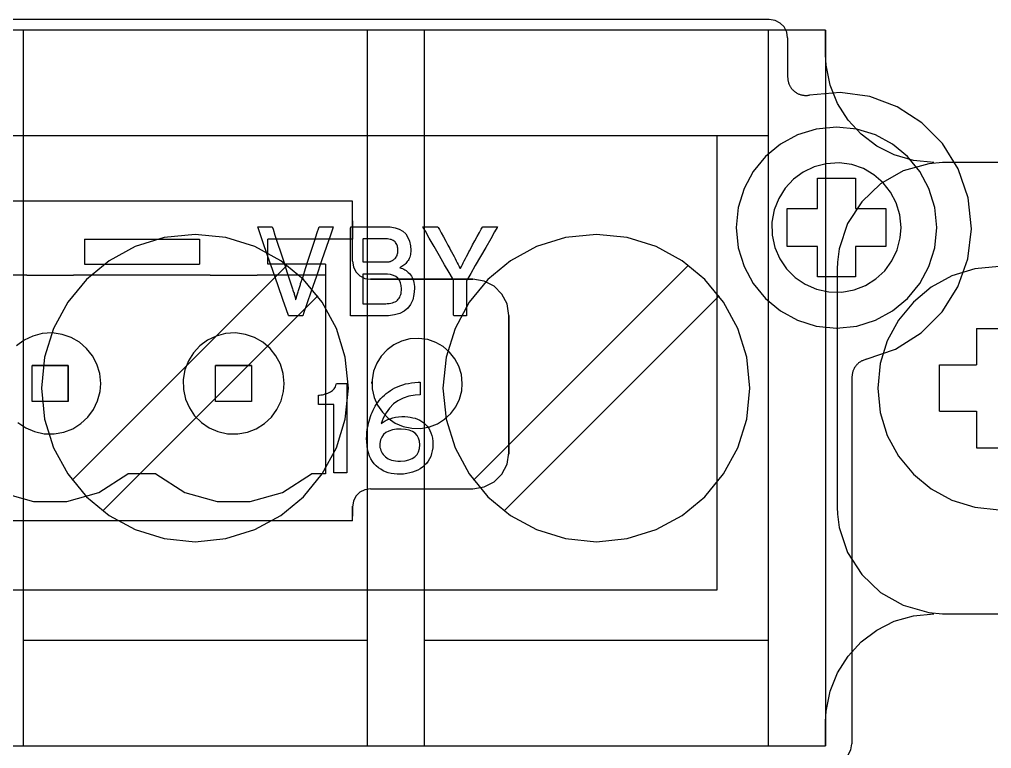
# Model space of a CAD drawing. Extents: x 1 to 47.7, y 0.2 to 33.4.
# Drawn here: x 34.619 to 35.679, y 10.856 to 11.65 of the extents above; entities that cross this region are included whole.
import ezdxf

# ---------------------------------------------------------------- set-up
doc = ezdxf.new("R2010")
doc.units = 0
doc.header["$MEASUREMENT"] = 0
for name, color, linetype in [('1_1__SCREW_TERMINAL_BLOCK_', 7, 'CONTINUOUS'), ('1_2__SCREW_TERMINAL_BLOCK_', 7, 'CONTINUOUS'), ('1_3__CONNECTORIZED_RELAY__', 7, 'CONTINUOUS'), ('1_4__CONNECTORIZED_RELAY__', 7, 'CONTINUOUS')]:
    doc.layers.add(name, color=color, linetype=linetype)

msp = doc.modelspace()

# ---------------------------------------------------------------- linework, layer by layer
at = {"layer": '1_1__SCREW_TERMINAL_BLOCK_'}
for points in [[(35.6162, 11.4946), (35.5939, 11.4967), (35.573, 11.5028), (35.5539, 11.5124), (35.5369, 11.5252), (35.5226, 11.5408), (35.5112, 11.5589), (35.5031, 11.5789), (35.4988, 11.6006), (35.4982, 11.612), (35.4982, 11.613), (35.4982, 11.6148), (35.4982, 11.6221), (35.4982, 11.6375), (35.4982, 11.6386), (35.4946, 11.6386), (35.4781, 11.6386), (35.4493, 11.6386), (35.4088, 11.6386), (35.3575, 11.6386), (35.2962, 11.6386), (35.2258, 11.6386), (35.1469, 11.6386), (35.0605, 11.6386), (34.9673, 11.6386), (34.8681, 11.6386), (34.7639, 11.6386), (34.5432, 11.6386)], [(34.6233, 11.6386), (34.6233, 10.8586)], [(34.9983, 11.6386), (34.9983, 10.8586)], [(35.0607, 11.6386), (35.0607, 10.8586)], [(35.4357, 11.6386), (35.4357, 10.8586)], [(35.4982, 11.6386), (35.4982, 10.8586)], [(34.9983, 11.5235), (34.6233, 11.5235)], [(35.4357, 11.5235), (35.0607, 11.5235)], [(35.7262, 11.4946), (35.6688, 11.4946), (35.6442, 11.4946), (35.63, 11.4946), (35.6256, 11.4946), (35.6106, 11.4932), (35.5826, 11.4853), (35.558, 11.4712), (35.5375, 11.4517), (35.5222, 11.4279), (35.513, 11.4005), (35.511, 11.3858), (35.5106, 11.3783), (35.5106, 11.376), (35.5106, 11.3682), (35.5106, 11.3531), (35.5106, 11.3321), (35.5106, 11.3067), (35.5106, 11.2486), (35.5106, 11.1905), (35.5106, 11.1651), (35.5106, 11.1441), (35.5106, 11.129), (35.5106, 11.1212), (35.5106, 11.1189), (35.511, 11.1114), (35.513, 11.0967), (35.5222, 11.0694), (35.5375, 11.0455), (35.558, 11.026), (35.5826, 11.0119), (35.6106, 11.004), (35.6256, 11.0027), (35.63, 11.0026), (35.6442, 11.0026), (35.6688, 11.0026), (35.7262, 11.0026)], [(34.9112, 11.3826), (34.6769, 11.1483)], [(35.3487, 11.3826), (35.1144, 11.1483)], [(35.6875, 11.3813), (35.6608, 11.3786), (35.6359, 11.3708), (35.6134, 11.3585), (35.5938, 11.3423), (35.5777, 11.3227), (35.5654, 11.3001), (35.5577, 11.2753), (35.555, 11.2486), (35.5577, 11.2219), (35.5654, 11.1971), (35.5777, 11.1746), (35.5938, 11.1549), (35.6134, 11.1387), (35.6359, 11.1264), (35.6608, 11.1187), (35.6875, 11.116)], [(34.9446, 11.3492), (34.7103, 11.1149)], [(35.3821, 11.3492), (35.1479, 11.1149)], [(35.6625, 11.3137), (35.7125, 11.3137)], [(35.6625, 11.3137), (35.6625, 11.2738)], [(35.6224, 11.2235), (35.6224, 11.2738)], [(35.6224, 11.2738), (35.6625, 11.2738)], [(35.6224, 11.2235), (35.6625, 11.2235)], [(35.6625, 11.2235), (35.6625, 11.1835)], [(35.6625, 11.1835), (35.7125, 11.1835)], [(34.5432, 10.8586), (34.7639, 10.8586), (34.8681, 10.8586), (34.9673, 10.8586), (35.0605, 10.8586), (35.1469, 10.8586), (35.2258, 10.8586), (35.2962, 10.8586), (35.3575, 10.8586), (35.4088, 10.8586), (35.4493, 10.8586), (35.4781, 10.8586), (35.4946, 10.8586), (35.4982, 10.8586), (35.4982, 10.8598), (35.4982, 10.8751), (35.4982, 10.8824), (35.4982, 10.8842), (35.4982, 10.8852), (35.4988, 10.8966), (35.5031, 10.9183), (35.5112, 10.9383), (35.5226, 10.9564), (35.5369, 10.972), (35.5539, 10.9848), (35.573, 10.9945), (35.5939, 11.0005), (35.6162, 11.0026)], [(34.9983, 10.9737), (34.6233, 10.9737)], [(35.4357, 10.9737), (35.0607, 10.9737)]]:
    msp.add_lwpolyline(points, dxfattribs=at)
for points in [[(34.978, 11.2486), (34.9746, 11.2823), (34.9649, 11.3137), (34.9495, 11.3422), (34.9291, 11.3669), (34.9043, 11.3874), (34.8759, 11.4029), (34.8445, 11.4126), (34.8108, 11.416), (34.7771, 11.4126), (34.7457, 11.4029), (34.7173, 11.3874), (34.6925, 11.3669), (34.6721, 11.3422), (34.6567, 11.3137), (34.6469, 11.2823), (34.6435, 11.2486), (34.6469, 11.2149), (34.6567, 11.1835), (34.6721, 11.1551), (34.6925, 11.1303), (34.7173, 11.1098), (34.7457, 11.0944), (34.7771, 11.0846), (34.8108, 11.0812), (34.8445, 11.0846), (34.8759, 11.0944), (34.9043, 11.1098), (34.9291, 11.1303), (34.9495, 11.1551), (34.9649, 11.1835), (34.9746, 11.2149)], [(35.4156, 11.2486), (35.4122, 11.2823), (35.4024, 11.3137), (35.387, 11.3422), (35.3665, 11.3669), (35.3418, 11.3874), (35.3134, 11.4029), (35.282, 11.4126), (35.2483, 11.416), (35.2145, 11.4126), (35.1831, 11.4029), (35.1547, 11.3874), (35.13, 11.3669), (35.1096, 11.3422), (35.0942, 11.3137), (35.0844, 11.2823), (35.081, 11.2486), (35.0844, 11.2149), (35.0942, 11.1835), (35.1096, 11.1551), (35.13, 11.1303), (35.1547, 11.1098), (35.1831, 11.0944), (35.2145, 11.0846), (35.2483, 11.0812), (35.282, 11.0846), (35.3134, 11.0944), (35.3418, 11.1098), (35.3665, 11.1303), (35.387, 11.1551), (35.4024, 11.1835), (35.4122, 11.2149)]]:
    msp.add_lwpolyline(points, close=True, dxfattribs=at)
at = {"layer": '1_2__SCREW_TERMINAL_BLOCK_'}
for points in [[(35.4368, 11.6504), (32.8032, 11.6504)], [(35.4568, 11.6304), (35.4558, 11.6367), (35.4529, 11.6422), (35.4486, 11.6465), (35.4431, 11.6494), (35.4368, 11.6504)], [(35.4568, 11.6304), (35.4568, 11.5875)], [(35.4568, 11.5875), (35.4569, 11.5867), (35.4569, 11.5859), (35.457, 11.5851), (35.4571, 11.5843), (35.4573, 11.5835), (35.4574, 11.5827), (35.4576, 11.5819), (35.4578, 11.5812), (35.4581, 11.5804), (35.4584, 11.5796), (35.4587, 11.5789), (35.4591, 11.5782), (35.4595, 11.5775), (35.4599, 11.5768), (35.4603, 11.5761), (35.4608, 11.5755), (35.4613, 11.5748), (35.4618, 11.5742), (35.4624, 11.5736), (35.463, 11.573), (35.4636, 11.5725), (35.4642, 11.572), (35.4648, 11.5715), (35.4655, 11.571), (35.4662, 11.5706), (35.4669, 11.5702), (35.4676, 11.5698), (35.4683, 11.5694), (35.469, 11.5691), (35.4698, 11.5688), (35.4705, 11.5685), (35.4713, 11.5683), (35.4721, 11.5681), (35.4729, 11.5679), (35.4737, 11.5678), (35.4745, 11.5677), (35.4753, 11.5676), (35.4761, 11.5676), (35.4769, 11.5676), (35.4777, 11.5676), (35.4785, 11.5676), (35.4791, 11.5677), (35.4793, 11.5677), (35.4795, 11.5678), (35.4797, 11.5678), (35.4799, 11.5678), (35.4801, 11.5679), (35.4803, 11.5679), (35.4805, 11.5679), (35.4807, 11.568)], [(35.5424, 11.28), (35.5744, 11.2912), (35.6023, 11.3088), (35.6251, 11.3318), (35.6423, 11.359), (35.6533, 11.3895), (35.6573, 11.4222), (35.6537, 11.456), (35.6427, 11.4876), (35.6254, 11.5151), (35.6029, 11.5379), (35.5762, 11.5552), (35.5463, 11.5664), (35.5141, 11.5709), (35.4807, 11.568)], [(35.38, 11.5236), (32.93, 11.5236)], [(35.38, 11.0286), (35.38, 11.5236)], [(35.5638, 11.4444), (35.5638, 11.4028), (35.5307, 11.4028), (35.5307, 11.3699), (35.4894, 11.3699), (35.4894, 11.4028), (35.4563, 11.4028), (35.4563, 11.4444), (35.4894, 11.4444), (35.4894, 11.4773), (35.5307, 11.4773), (35.5307, 11.4444), (35.5638, 11.4444)], [(34.9824, 11.4524), (33.3233, 11.4524)], [(34.9824, 11.3869), (34.9824, 11.4524)], [(34.9824, 11.4267), (34.9824, 11.4461)], [(34.9824, 11.4111), (34.9824, 11.4308)], [(34.9824, 11.4308), (34.9824, 11.4111)], [(34.9824, 11.4267), (34.9824, 11.4111)], [(34.6903, 11.4111), (34.8155, 11.4111)], [(34.6903, 11.4111), (34.6903, 11.3836)], [(34.8155, 11.4111), (34.8155, 11.3836)], [(34.8903, 11.3836), (34.8903, 11.4111)], [(34.9824, 11.4111), (34.8903, 11.4111)], [(34.9824, 11.3869), (34.9824, 11.4111)], [(34.9824, 11.4111), (34.9824, 11.4111)], [(34.6903, 11.3836), (34.8155, 11.3836)], [(34.9529, 11.3836), (34.8903, 11.3836)], [(34.9529, 11.3836), (34.9529, 11.1552)], [(34.9824, 11.3869), (34.9824, 11.3869)], [(34.9824, 11.3869), (34.9834, 11.3807), (34.9862, 11.3753), (34.9905, 11.371), (34.9959, 11.3682), (35.0021, 11.3672)], [(34.9824, 11.3869), (34.9834, 11.3807), (34.9862, 11.3753), (34.9905, 11.371), (34.9959, 11.3682), (35.0021, 11.3672)], [(34.6273, 11.3718), (34.4784, 11.3718)], [(34.6273, 11.3718), (34.6292, 11.3718)], [(34.6292, 11.3718), (34.6765, 11.3718)], [(34.6765, 11.3718), (34.6784, 11.3718)], [(34.8274, 11.3718), (34.6784, 11.3718)], [(34.8274, 11.3718), (34.8293, 11.3718)], [(34.8293, 11.3718), (34.8765, 11.3718)], [(34.8765, 11.3718), (34.8784, 11.3718)], [(34.9529, 11.3718), (34.8784, 11.3718)], [(35.1135, 11.3672), (35.0021, 11.3672)], [(35.0021, 11.3672), (35.0021, 11.3672)], [(35.0021, 11.3672), (35.1135, 11.3672)], [(35.1135, 11.3672), (35.1135, 11.3672)], [(35.1529, 11.3279), (35.1509, 11.3403), (35.1453, 11.3511), (35.1367, 11.3596), (35.1259, 11.3652), (35.1135, 11.3672)], [(35.1529, 11.3279), (35.1509, 11.3403), (35.1453, 11.3511), (35.1367, 11.3596), (35.1259, 11.3652), (35.1135, 11.3672)], [(35.1529, 11.1782), (35.1529, 11.3279)], [(35.1529, 11.3279), (35.1529, 11.3279)], [(35.1529, 11.3279), (35.1529, 11.1782)], [(34.6177, 11.2112), (34.6263, 11.2054), (34.6359, 11.2012), (34.6463, 11.1989), (34.6573, 11.1987), (34.6679, 11.2006), (34.6776, 11.2044), (34.6864, 11.2099), (34.694, 11.2169), (34.7001, 11.2252), (34.7046, 11.2346), (34.7073, 11.2449), (34.708, 11.2536), (34.708, 11.2536), (34.708, 11.2536), (34.708, 11.2536), (34.708, 11.2536), (34.708, 11.2536), (34.708, 11.2536), (34.708, 11.2536), (34.708, 11.2536), (34.7069, 11.2645), (34.7039, 11.2746), (34.699, 11.2838), (34.6926, 11.2919), (34.6848, 11.2986), (34.6758, 11.3038), (34.6658, 11.3072), (34.6551, 11.3087), (34.6441, 11.3081), (34.6339, 11.3054), (34.6245, 11.3009), (34.6161, 11.2947)], [(35.5424, 11.28), (35.5416, 11.2797), (35.5408, 11.2794), (35.54, 11.2791), (35.5392, 11.2788), (35.5384, 11.2785), (35.5376, 11.2782), (35.5369, 11.2778), (35.5362, 11.2774), (35.5355, 11.277), (35.5348, 11.2765), (35.5341, 11.276), (35.5335, 11.2754), (35.5328, 11.2748), (35.5323, 11.2742), (35.5317, 11.2736), (35.5311, 11.2729), (35.5306, 11.2723), (35.5301, 11.2716), (35.5297, 11.2709), (35.5292, 11.2701), (35.5288, 11.2694), (35.5285, 11.2686), (35.5282, 11.2679), (35.5279, 11.2671), (35.5277, 11.2663), (35.5275, 11.2655), (35.5273, 11.2646), (35.5272, 11.2638), (35.5271, 11.263), (35.527, 11.2621), (35.5269, 11.2613), (35.5268, 11.2605)], [(34.6332, 11.2733), (34.6726, 11.2733)], [(34.6332, 11.2339), (34.6332, 11.2733)], [(34.6726, 11.2733), (34.6332, 11.2733)], [(34.6726, 11.2733), (34.6726, 11.2339)], [(34.6726, 11.2733), (34.6726, 11.2733)], [(34.6726, 11.2339), (34.6726, 11.2733)], [(34.8332, 11.2733), (34.8725, 11.2733)], [(34.8332, 11.2339), (34.8332, 11.2733)], [(34.8725, 11.2733), (34.8332, 11.2733)], [(34.8725, 11.2733), (34.8725, 11.2339)], [(34.8725, 11.2733), (34.8725, 11.2733)], [(34.8725, 11.2733), (34.8725, 11.2339)], [(34.7978, 11.2558), (34.7978, 11.2558)], [(35.0037, 11.2536), (35.0037, 11.2556)], [(35.5268, 11.2605), (35.5268, 10.8608)], [(34.6726, 11.2339), (34.6332, 11.2339)], [(34.8725, 11.2339), (34.8332, 11.2339)], [(35.1135, 11.1389), (35.1259, 11.1409), (35.1367, 11.1465), (35.1453, 11.155), (35.1509, 11.1658), (35.1529, 11.1782)], [(35.1529, 11.1782), (35.1528, 11.1767)], [(35.1528, 11.1767), (35.1528, 11.1767)], [(35.1529, 11.1782), (35.1529, 11.1782)], [(34.5681, 11.1552), (34.5997, 11.135), (34.6348, 11.125), (34.671, 11.125), (34.706, 11.135), (34.7377, 11.1552)], [(34.7681, 11.1552), (34.7377, 11.1552)], [(34.7681, 11.1552), (34.7997, 11.135), (34.8348, 11.125), (34.8709, 11.125), (34.906, 11.135), (34.9377, 11.1552)], [(34.9529, 11.1552), (34.9377, 11.1552)], [(35.0021, 11.1389), (34.9959, 11.1379), (34.9905, 11.1351), (34.9862, 11.1308), (34.9834, 11.1254), (34.9824, 11.1192)], [(35.0021, 11.1389), (35.1135, 11.1389)], [(34.9824, 11.1192), (34.9824, 11.12)], [(34.9824, 11.1192), (34.9824, 11.1091)], [(34.9824, 11.104), (34.9824, 11.1192)], [(34.9824, 11.1192), (34.9824, 11.1192)], [(34.9824, 11.1091), (34.9824, 11.1192)], [(34.9824, 11.104), (33.3233, 11.104)], [(32.93, 11.0286), (35.38, 11.0286)], [(35.5068, 10.8409), (35.5131, 10.8419), (35.5186, 10.8447), (35.5229, 10.849), (35.5258, 10.8545), (35.5268, 10.8608)]]:
    msp.add_lwpolyline(points, dxfattribs=at)
for points in [[(35.6194, 11.4236), (35.6172, 11.4456), (35.6108, 11.4661), (35.6007, 11.4847), (35.5874, 11.501), (35.5712, 11.5144), (35.5526, 11.5245), (35.5321, 11.5309), (35.51, 11.5331), (35.488, 11.5309), (35.4674, 11.5245), (35.4489, 11.5144), (35.4327, 11.501), (35.4193, 11.4847), (35.4093, 11.4661), (35.4029, 11.4456), (35.4007, 11.4236), (35.4029, 11.4016), (35.4093, 11.3811), (35.4193, 11.3625), (35.4327, 11.3463), (35.4489, 11.3329), (35.4674, 11.3227), (35.488, 11.3163), (35.51, 11.3141), (35.5321, 11.3163), (35.5526, 11.3227), (35.5712, 11.3329), (35.5874, 11.3463), (35.6007, 11.3625), (35.6108, 11.3811), (35.6172, 11.4016)], [(34.908, 11.2536), (34.9069, 11.2645), (34.9038, 11.2746), (34.899, 11.2838), (34.8926, 11.2919), (34.8847, 11.2986), (34.8758, 11.3038), (34.8658, 11.3072), (34.8551, 11.3087), (34.8441, 11.3081), (34.8338, 11.3054), (34.8244, 11.3009), (34.8161, 11.2947), (34.8091, 11.2872), (34.8036, 11.2784), (34.7998, 11.2686), (34.7979, 11.2581), (34.7981, 11.2471), (34.8004, 11.2366), (34.8046, 11.227), (34.8104, 11.2185), (34.8177, 11.2112), (34.8262, 11.2054), (34.8358, 11.2012), (34.8463, 11.1989), (34.8573, 11.1987), (34.8679, 11.2006), (34.8776, 11.2044), (34.8864, 11.2099), (34.894, 11.2169), (34.9001, 11.2252), (34.9046, 11.2346), (34.9073, 11.2449), (34.908, 11.2536), (34.908, 11.2536), (34.908, 11.2536), (34.908, 11.2536), (34.908, 11.2536), (34.908, 11.2536), (34.908, 11.2536), (34.908, 11.2536)], [(35.1021, 11.2536), (35.1011, 11.2633), (35.0984, 11.2724), (35.0941, 11.2806), (35.0883, 11.2878), (35.0813, 11.2938), (35.0733, 11.2984), (35.0644, 11.3015), (35.0549, 11.3028), (35.0451, 11.3022), (35.0359, 11.2998), (35.0275, 11.2958), (35.0201, 11.2903), (35.0138, 11.2836), (35.0089, 11.2758), (35.0055, 11.267), (35.0038, 11.2576), (35.004, 11.2478), (35.0061, 11.2384), (35.0098, 11.2299), (35.015, 11.2223), (35.0215, 11.2157), (35.0291, 11.2105), (35.0377, 11.2068), (35.047, 11.2048), (35.0568, 11.2046), (35.0663, 11.2063), (35.075, 11.2097), (35.0828, 11.2146), (35.0896, 11.2209), (35.0951, 11.2283), (35.0991, 11.2367), (35.1015, 11.2458), (35.1021, 11.2536), (35.1021, 11.2536), (35.1021, 11.2536), (35.1021, 11.2536), (35.1021, 11.2536), (35.1021, 11.2536), (35.1021, 11.2536), (35.1021, 11.2536)]]:
    msp.add_lwpolyline(points, close=True, dxfattribs=at)
at = {"layer": '1_3__CONNECTORIZED_RELAY__'}
for points in [[(34.9282, 11.3273), (34.9277, 11.3273), (34.9261, 11.3273), (34.9239, 11.3273), (34.9214, 11.3273), (34.9187, 11.3273), (34.9162, 11.3273), (34.9143, 11.3273), (34.9131, 11.3273), (34.9126, 11.3278), (34.9106, 11.3338), (34.9066, 11.3452), (34.9014, 11.3601), (34.8957, 11.3767), (34.8899, 11.3932), (34.8848, 11.4079), (34.881, 11.4188), (34.8791, 11.4242), (34.8794, 11.4245), (34.8807, 11.4245), (34.8828, 11.4245), (34.8854, 11.4245), (34.8881, 11.4245), (34.8907, 11.4245), (34.8929, 11.4245), (34.8944, 11.4245), (34.8949, 11.4245), (34.8958, 11.4218), (34.8979, 11.4154), (34.9008, 11.4064), (34.9043, 11.396), (34.9078, 11.3853), (34.911, 11.3755), (34.9135, 11.3678), (34.915, 11.3633), (34.9154, 11.3621), (34.9157, 11.361), (34.9161, 11.36), (34.9164, 11.3589), (34.9168, 11.3578), (34.9172, 11.3567), (34.9175, 11.3555), (34.9179, 11.3544), (34.9183, 11.3532), (34.9187, 11.352), (34.919, 11.3509), (34.9193, 11.3498), (34.9196, 11.3488), (34.9198, 11.3478), (34.9201, 11.3469), (34.9203, 11.3461), (34.9205, 11.3453), (34.9207, 11.3449), (34.9208, 11.3456), (34.921, 11.3464), (34.9213, 11.3472), (34.9215, 11.3482), (34.9218, 11.3491), (34.9222, 11.3502), (34.9225, 11.3513), (34.9229, 11.3524), (34.9233, 11.3537), (34.9236, 11.3549), (34.924, 11.356), (34.9243, 11.3572), (34.9246, 11.3583), (34.925, 11.3594), (34.9253, 11.3605), (34.9256, 11.3616), (34.9259, 11.3626), (34.9266, 11.3646), (34.9285, 11.3704), (34.9313, 11.379), (34.9346, 11.3892), (34.938, 11.3999), (34.9413, 11.4099), (34.9439, 11.4181), (34.9456, 11.4233), (34.946, 11.4245), (34.9469, 11.4245), (34.9487, 11.4245), (34.951, 11.4245), (34.9537, 11.4245), (34.9563, 11.4245), (34.9587, 11.4245), (34.9605, 11.4245), (34.9615, 11.4245), (34.9611, 11.423), (34.9584, 11.4154), (34.9542, 11.4029), (34.9488, 11.3873), (34.9431, 11.3706), (34.9375, 11.3544), (34.9328, 11.3406), (34.9295, 11.3309)], [(35.05, 11.3571), (35.0494, 11.3506), (35.0481, 11.3448), (35.0458, 11.3399), (35.0427, 11.3358), (35.0388, 11.3325), (35.034, 11.33), (35.0283, 11.3283), (35.0218, 11.3275), (35.0175, 11.3273), (35.0149, 11.3273), (35.0103, 11.3273), (35.0045, 11.3273), (34.998, 11.3273), (34.9916, 11.3273), (34.9861, 11.3273), (34.9821, 11.3273), (34.9804, 11.3273), (34.9804, 11.3303), (34.9804, 11.3395), (34.9804, 11.3531), (34.9804, 11.3693), (34.9804, 11.3863), (34.9804, 11.4021), (34.9804, 11.4149), (34.9804, 11.4228), (34.9805, 11.4245), (34.9829, 11.4245), (34.9874, 11.4245), (34.9934, 11.4245), (35.0001, 11.4245), (35.0067, 11.4245), (35.0126, 11.4245), (35.0169, 11.4245), (35.019, 11.4245), (35.0236, 11.4243), (35.0289, 11.4234), (35.0335, 11.4218), (35.0373, 11.4195), (35.0405, 11.4166), (35.0429, 11.4129), (35.0447, 11.4086), (35.0457, 11.4036), (35.0461, 11.3989), (35.046, 11.3973), (35.0458, 11.3957), (35.0456, 11.3942), (35.0453, 11.3927), (35.0448, 11.3913), (35.0443, 11.39), (35.0437, 11.3888), (35.043, 11.3876), (35.0422, 11.3865), (35.0414, 11.3854), (35.0405, 11.3844), (35.0395, 11.3835), (35.0385, 11.3826), (35.0375, 11.3818), (35.0364, 11.3811), (35.0352, 11.3804), (35.0342, 11.3798), (35.0356, 11.3794), (35.037, 11.3789), (35.0383, 11.3783), (35.0396, 11.3775), (35.0408, 11.3767), (35.0421, 11.3757), (35.0433, 11.3746), (35.0445, 11.3735), (35.0456, 11.3721), (35.0466, 11.3707), (35.0475, 11.3691), (35.0482, 11.3675), (35.0488, 11.3657), (35.0493, 11.3637), (35.0496, 11.3617), (35.0499, 11.3595)], [(35.1068, 11.3657), (35.1068, 11.3643), (35.1068, 11.3605), (35.1068, 11.3551), (35.1068, 11.3487), (35.1068, 11.342), (35.1068, 11.3359), (35.1068, 11.331), (35.1068, 11.3279), (35.1068, 11.3273), (35.1059, 11.3273), (35.1042, 11.3273), (35.1021, 11.3273), (35.0997, 11.3273), (35.0973, 11.3273), (35.0952, 11.3273), (35.0936, 11.3273), (35.0928, 11.3273), (35.0927, 11.3281), (35.0927, 11.3313), (35.0927, 11.3364), (35.0927, 11.3426), (35.0927, 11.3493), (35.0927, 11.3556), (35.0927, 11.361), (35.0927, 11.3646), (35.0927, 11.3658), (35.0913, 11.3684), (35.0878, 11.3745), (35.0829, 11.383), (35.0772, 11.3928), (35.0714, 11.403), (35.0661, 11.4122), (35.0619, 11.4196), (35.0594, 11.4238), (35.0591, 11.4245), (35.0603, 11.4245), (35.0623, 11.4245), (35.0648, 11.4245), (35.0677, 11.4245), (35.0705, 11.4245), (35.0729, 11.4245), (35.0747, 11.4245), (35.0755, 11.4245), (35.0759, 11.4238), (35.0772, 11.4215), (35.0792, 11.4178), (35.0816, 11.4134), (35.0841, 11.4088), (35.0865, 11.4044), (35.0885, 11.4008), (35.0898, 11.3984), (35.0904, 11.3972), (35.0918, 11.3947), (35.0931, 11.3922), (35.0943, 11.3898), (35.0955, 11.3875), (35.0966, 11.3853), (35.0976, 11.3832), (35.0986, 11.3812), (35.0995, 11.3793), (35.1003, 11.3794), (35.1012, 11.3813), (35.1022, 11.3833), (35.1032, 11.3853), (35.1043, 11.3875), (35.1055, 11.3898), (35.1067, 11.3922), (35.108, 11.3947), (35.1094, 11.3973), (35.11, 11.3984), (35.1114, 11.4009), (35.1134, 11.4047), (35.1159, 11.4091), (35.1184, 11.4138), (35.1208, 11.4182), (35.1228, 11.4217), (35.124, 11.424), (35.1244, 11.4245), (35.1253, 11.4245), (35.1271, 11.4245), (35.1296, 11.4245), (35.1323, 11.4245), (35.1351, 11.4245), (35.1376, 11.4245), (35.1395, 11.4245), (35.1405, 11.4245), (35.1401, 11.4236), (35.1374, 11.419), (35.1331, 11.4114), (35.1277, 11.402), (35.1219, 11.3919), (35.1162, 11.3821), (35.1114, 11.3737), (35.1081, 11.3679)], [(35.032, 11.3985), (35.0319, 11.3997), (35.0318, 11.401), (35.0316, 11.4021), (35.0314, 11.4032), (35.031, 11.4043), (35.0306, 11.4053), (35.0301, 11.4063), (35.0295, 11.4072), (35.0288, 11.408), (35.0279, 11.4088), (35.0269, 11.4094), (35.0259, 11.4099), (35.0247, 11.4104), (35.0234, 11.4107), (35.022, 11.411), (35.0205, 11.4112), (35.0189, 11.4112), (35.018, 11.4112), (35.0154, 11.4112), (35.0117, 11.4112), (35.0074, 11.4112), (35.003, 11.4112), (34.9989, 11.4112), (34.9957, 11.4112), (34.9939, 11.4112), (34.9937, 11.411), (34.9937, 11.4092), (34.9937, 11.406), (34.9937, 11.4019), (34.9937, 11.3975), (34.9937, 11.3933), (34.9937, 11.3896), (34.9937, 11.387), (34.9937, 11.3861), (34.9946, 11.3861), (34.9972, 11.3861), (35.0009, 11.3861), (35.0052, 11.3861), (35.0096, 11.3861), (35.0136, 11.3861), (35.0168, 11.3861), (35.0187, 11.3861), (35.0193, 11.3861), (35.0202, 11.3861), (35.0209, 11.3862), (35.0217, 11.3863), (35.0224, 11.3864), (35.0231, 11.3865), (35.0238, 11.3867), (35.0244, 11.387), (35.025, 11.3872), (35.0255, 11.3875), (35.0261, 11.3878), (35.0266, 11.3881), (35.0271, 11.3884), (35.0275, 11.3887), (35.028, 11.389), (35.0284, 11.3894), (35.0288, 11.3898), (35.0294, 11.3904), (35.03, 11.3913), (35.0305, 11.3922), (35.031, 11.3931), (35.0313, 11.3941), (35.0316, 11.3951), (35.0318, 11.3962), (35.0319, 11.3973)], [(35.0358, 11.3567), (35.0356, 11.3603), (35.0348, 11.3635), (35.0336, 11.3662), (35.0319, 11.3684), (35.0297, 11.3702), (35.0271, 11.3715), (35.024, 11.3724), (35.0205, 11.3729), (35.0187, 11.3729), (35.0165, 11.3729), (35.013, 11.3729), (35.0087, 11.3729), (35.0041, 11.3729), (34.9998, 11.3729), (34.9963, 11.3729), (34.9941, 11.3729), (34.9937, 11.3728), (34.9937, 11.3707), (34.9937, 11.3667), (34.9937, 11.3616), (34.9937, 11.3558), (34.9937, 11.3502), (34.9937, 11.3453), (34.9937, 11.3419), (34.9937, 11.3406), (34.9947, 11.3406), (34.9973, 11.3406), (35.0011, 11.3406), (35.0055, 11.3406), (35.0099, 11.3406), (35.014, 11.3406), (35.0171, 11.3406), (35.0187, 11.3406), (35.0203, 11.3407), (35.0223, 11.3408), (35.0242, 11.3411), (35.026, 11.3415), (35.0276, 11.3421), (35.029, 11.3427), (35.0303, 11.3435), (35.0314, 11.3445), (35.0324, 11.3455), (35.0332, 11.3466), (35.0339, 11.3478), (35.0345, 11.3491), (35.035, 11.3505), (35.0354, 11.3519), (35.0356, 11.3534), (35.0358, 11.355)], [(34.9622, 11.1564), (34.9622, 11.1592), (34.9622, 11.1668), (34.9622, 11.1777), (34.9622, 11.1903), (34.9622, 11.2034), (34.9622, 11.2153), (34.9622, 11.2247), (34.9622, 11.2301), (34.9621, 11.2309), (34.9608, 11.2309), (34.9587, 11.2309), (34.9561, 11.2309), (34.9531, 11.2309), (34.9503, 11.2309), (34.9479, 11.2309), (34.9462, 11.2309), (34.9455, 11.2309), (34.9455, 11.2313), (34.9455, 11.2323), (34.9455, 11.2338), (34.9455, 11.2355), (34.9455, 11.2372), (34.9455, 11.2388), (34.9455, 11.2401), (34.9455, 11.2408), (34.9464, 11.241), (34.9481, 11.2412), (34.9497, 11.2414), (34.9513, 11.2418), (34.9528, 11.2422), (34.9543, 11.2426), (34.9557, 11.2431), (34.957, 11.2437), (34.9583, 11.2444), (34.9595, 11.2451), (34.9605, 11.2459), (34.9615, 11.2468), (34.9624, 11.2478), (34.9631, 11.2489), (34.9638, 11.2501), (34.9643, 11.2514), (34.9647, 11.2528), (34.965, 11.2535), (34.9659, 11.2535), (34.9673, 11.2535), (34.9691, 11.2535), (34.9711, 11.2535), (34.9731, 11.2535), (34.9747, 11.2535), (34.9759, 11.2535), (34.9763, 11.2535), (34.9763, 11.2498), (34.9763, 11.2399), (34.9763, 11.2258), (34.9763, 11.2092), (34.9763, 11.1922), (34.9763, 11.1766), (34.9763, 11.1644), (34.9763, 11.1573), (34.9762, 11.1564), (34.9752, 11.1564), (34.9734, 11.1564), (34.9711, 11.1564), (34.9687, 11.1564), (34.9663, 11.1564), (34.9642, 11.1564), (34.9628, 11.1564)], [(35.0701, 11.1872), (35.0699, 11.1836), (35.0694, 11.1803), (35.0687, 11.1772), (35.0677, 11.1742), (35.0664, 11.1715), (35.0649, 11.1689), (35.0631, 11.1666), (35.0611, 11.1645), (35.0587, 11.1626), (35.0563, 11.1608), (35.0536, 11.1593), (35.0508, 11.158), (35.0479, 11.1569), (35.0448, 11.1561), (35.0416, 11.1554), (35.0382, 11.155), (35.0346, 11.1548), (35.0311, 11.1548), (35.0278, 11.1551), (35.0246, 11.1556), (35.0215, 11.1564), (35.0186, 11.1574), (35.0159, 11.1586), (35.0132, 11.1601), (35.0107, 11.1619), (35.0083, 11.1639), (35.0061, 11.1661), (35.0041, 11.1686), (35.0024, 11.1715), (35.001, 11.1746), (34.9998, 11.178), (34.9989, 11.1817), (34.9983, 11.1857), (34.9979, 11.1901), (34.9978, 11.1941), (34.9979, 11.1964), (34.998, 11.1986), (34.9982, 11.2009), (34.9985, 11.2032), (34.9989, 11.2056), (34.9994, 11.2079), (34.9999, 11.2103), (35.0005, 11.2127), (35.0012, 11.2151), (35.002, 11.2175), (35.0028, 11.2198), (35.0038, 11.2221), (35.0049, 11.2244), (35.006, 11.2266), (35.0073, 11.2288), (35.0086, 11.231), (35.0101, 11.2331), (35.0117, 11.2352), (35.0134, 11.2372), (35.0153, 11.2391), (35.0173, 11.2409), (35.0193, 11.2427), (35.0215, 11.2443), (35.0238, 11.2459), (35.0262, 11.2474), (35.0287, 11.2488), (35.0314, 11.2501), (35.0342, 11.2512), (35.0372, 11.2522), (35.0403, 11.2531), (35.0435, 11.2538), (35.0469, 11.2543), (35.0505, 11.2547), (35.0542, 11.255), (35.0562, 11.255), (35.0562, 11.2541), (35.0562, 11.2524), (35.0562, 11.2503), (35.0562, 11.248), (35.0562, 11.2457), (35.0562, 11.2437), (35.0562, 11.2422), (35.0562, 11.2414), (35.0506, 11.241), (35.0438, 11.2397), (35.0376, 11.2377), (35.032, 11.2348), (35.0271, 11.2313), (35.0227, 11.2269), (35.019, 11.2218), (35.0159, 11.2159), (35.0138, 11.2099), (35.0159, 11.2115), (35.0182, 11.213), (35.0208, 11.2143), (35.0235, 11.2153), (35.0263, 11.2162), (35.0294, 11.2168), (35.0327, 11.2173), (35.0362, 11.2175), (35.0396, 11.2175), (35.0426, 11.2173), (35.0454, 11.217), (35.0482, 11.2164), (35.0508, 11.2157), (35.0533, 11.2147), (35.0557, 11.2136), (35.058, 11.2122), (35.0601, 11.2107), (35.0622, 11.209), (35.064, 11.207), (35.0655, 11.2048), (35.0669, 11.2024), (35.068, 11.1998), (35.0688, 11.1969), (35.0695, 11.1939), (35.0699, 11.1906)], [(35.0558, 11.1869), (35.0554, 11.1908), (35.0544, 11.1942), (35.0528, 11.1971), (35.0506, 11.1995), (35.0477, 11.2013), (35.0443, 11.2027), (35.0402, 11.2035), (35.0355, 11.2038), (35.0304, 11.2037), (35.0259, 11.203), (35.022, 11.2018), (35.0188, 11.2002), (35.0162, 11.198), (35.0143, 11.1953), (35.013, 11.1921), (35.0123, 11.1883), (35.0122, 11.1856), (35.0124, 11.1839), (35.0128, 11.1823), (35.0133, 11.1807), (35.0139, 11.1792), (35.0148, 11.1778), (35.0158, 11.1764), (35.0169, 11.1751), (35.0183, 11.1738), (35.0198, 11.1727), (35.0214, 11.1717), (35.0232, 11.1708), (35.0251, 11.1701), (35.0271, 11.1696), (35.0294, 11.1692), (35.0317, 11.169), (35.0348, 11.1689), (35.0397, 11.1694), (35.0439, 11.1703), (35.0475, 11.1718), (35.0505, 11.1738), (35.0528, 11.1763), (35.0545, 11.1793), (35.0555, 11.1828)]]:
    msp.add_lwpolyline(points, close=True, dxfattribs=at)
at = {"layer": '1_4__CONNECTORIZED_RELAY__'}
for points in [[(35.4368, 11.6504), (32.8032, 11.6504)], [(35.4568, 11.6304), (35.4558, 11.6367), (35.4529, 11.6422), (35.4486, 11.6465), (35.4431, 11.6494), (35.4368, 11.6504)], [(35.4568, 11.6304), (35.4568, 11.5875)], [(35.4568, 11.5875), (35.4569, 11.5867), (35.4569, 11.5859), (35.457, 11.5851), (35.4571, 11.5843), (35.4573, 11.5835), (35.4574, 11.5827), (35.4576, 11.5819), (35.4578, 11.5812), (35.4581, 11.5804), (35.4584, 11.5796), (35.4587, 11.5789), (35.4591, 11.5782), (35.4595, 11.5775), (35.4599, 11.5768), (35.4603, 11.5761), (35.4608, 11.5755), (35.4613, 11.5748), (35.4618, 11.5742), (35.4624, 11.5736), (35.463, 11.573), (35.4636, 11.5725), (35.4642, 11.572), (35.4648, 11.5715), (35.4655, 11.571), (35.4662, 11.5706), (35.4669, 11.5702), (35.4676, 11.5698), (35.4683, 11.5694), (35.469, 11.5691), (35.4698, 11.5688), (35.4705, 11.5685), (35.4713, 11.5683), (35.4721, 11.5681), (35.4729, 11.5679), (35.4737, 11.5678), (35.4745, 11.5677), (35.4753, 11.5676), (35.4761, 11.5676), (35.4769, 11.5676), (35.4777, 11.5676), (35.4785, 11.5676), (35.4791, 11.5677), (35.4793, 11.5677), (35.4795, 11.5678), (35.4797, 11.5678), (35.4799, 11.5678), (35.4801, 11.5679), (35.4803, 11.5679), (35.4805, 11.5679), (35.4807, 11.568)], [(35.5424, 11.28), (35.5744, 11.2912), (35.6023, 11.3088), (35.6251, 11.3318), (35.6423, 11.359), (35.6533, 11.3895), (35.6573, 11.4222), (35.6537, 11.456), (35.6427, 11.4876), (35.6254, 11.5151), (35.6029, 11.5379), (35.5762, 11.5552), (35.5463, 11.5664), (35.5141, 11.5709), (35.4807, 11.568)], [(35.38, 11.5236), (32.93, 11.5236)], [(35.38, 11.0286), (35.38, 11.5236)], [(34.9824, 11.4524), (33.3233, 11.4524)], [(34.9824, 11.3869), (34.9824, 11.4524)], [(34.9824, 11.4267), (34.9824, 11.4461)], [(34.9824, 11.4111), (34.9824, 11.4308)], [(34.9824, 11.4308), (34.9824, 11.4111)], [(34.9824, 11.4267), (34.9824, 11.4111)], [(34.6903, 11.4111), (34.8155, 11.4111)], [(34.6903, 11.4111), (34.6903, 11.3836)], [(34.8155, 11.4111), (34.8155, 11.3836)], [(34.8903, 11.3836), (34.8903, 11.4111)], [(34.9824, 11.4111), (34.8903, 11.4111)], [(34.9824, 11.3869), (34.9824, 11.4111)], [(34.9824, 11.4111), (34.9824, 11.4111)], [(34.6903, 11.3836), (34.8155, 11.3836)], [(34.9529, 11.3836), (34.8903, 11.3836)], [(34.9529, 11.3836), (34.9529, 11.1552)], [(34.9824, 11.3869), (34.9824, 11.3869)], [(34.9824, 11.3869), (34.9834, 11.3807), (34.9862, 11.3753), (34.9905, 11.371), (34.9959, 11.3682), (35.0021, 11.3672)], [(34.9824, 11.3869), (34.9834, 11.3807), (34.9862, 11.3753), (34.9905, 11.371), (34.9959, 11.3682), (35.0021, 11.3672)], [(34.6273, 11.3718), (34.4784, 11.3718)], [(34.6273, 11.3718), (34.6292, 11.3718)], [(34.6292, 11.3718), (34.6765, 11.3718)], [(34.6765, 11.3718), (34.6784, 11.3718)], [(34.8274, 11.3718), (34.6784, 11.3718)], [(34.8274, 11.3718), (34.8293, 11.3718)], [(34.8293, 11.3718), (34.8765, 11.3718)], [(34.8765, 11.3718), (34.8784, 11.3718)], [(34.9529, 11.3718), (34.8784, 11.3718)], [(35.1135, 11.3672), (35.0021, 11.3672)], [(35.0021, 11.3672), (35.0021, 11.3672)], [(35.0021, 11.3672), (35.1135, 11.3672)], [(35.1135, 11.3672), (35.1135, 11.3672)], [(35.1529, 11.3279), (35.1509, 11.3403), (35.1453, 11.3511), (35.1367, 11.3596), (35.1259, 11.3652), (35.1135, 11.3672)], [(35.1529, 11.3279), (35.1509, 11.3403), (35.1453, 11.3511), (35.1367, 11.3596), (35.1259, 11.3652), (35.1135, 11.3672)], [(35.1529, 11.1782), (35.1529, 11.3279)], [(35.1529, 11.3279), (35.1529, 11.3279)], [(35.1529, 11.3279), (35.1529, 11.1782)], [(34.6177, 11.2112), (34.6263, 11.2054), (34.6359, 11.2012), (34.6463, 11.1989), (34.6573, 11.1987), (34.6679, 11.2006), (34.6776, 11.2044), (34.6864, 11.2099), (34.694, 11.2169), (34.7001, 11.2252), (34.7046, 11.2346), (34.7073, 11.2449), (34.708, 11.2536), (34.708, 11.2536), (34.708, 11.2536), (34.708, 11.2536), (34.708, 11.2536), (34.708, 11.2536), (34.708, 11.2536), (34.708, 11.2536), (34.708, 11.2536), (34.7069, 11.2645), (34.7039, 11.2746), (34.699, 11.2838), (34.6926, 11.2919), (34.6848, 11.2986), (34.6758, 11.3038), (34.6658, 11.3072), (34.6551, 11.3087), (34.6441, 11.3081), (34.6339, 11.3054), (34.6245, 11.3009), (34.6161, 11.2947)], [(35.5424, 11.28), (35.5416, 11.2797), (35.5408, 11.2794), (35.54, 11.2791), (35.5392, 11.2788), (35.5384, 11.2785), (35.5376, 11.2782), (35.5369, 11.2778), (35.5362, 11.2774), (35.5355, 11.277), (35.5348, 11.2765), (35.5341, 11.276), (35.5335, 11.2754), (35.5328, 11.2748), (35.5323, 11.2742), (35.5317, 11.2736), (35.5311, 11.2729), (35.5306, 11.2723), (35.5301, 11.2716), (35.5297, 11.2709), (35.5292, 11.2701), (35.5288, 11.2694), (35.5285, 11.2686), (35.5282, 11.2679), (35.5279, 11.2671), (35.5277, 11.2663), (35.5275, 11.2655), (35.5273, 11.2646), (35.5272, 11.2638), (35.5271, 11.263), (35.527, 11.2621), (35.5269, 11.2613), (35.5268, 11.2605)], [(34.6332, 11.2733), (34.6726, 11.2733)], [(34.6332, 11.2339), (34.6332, 11.2733)], [(34.6726, 11.2733), (34.6332, 11.2733)], [(34.6726, 11.2733), (34.6726, 11.2339)], [(34.6726, 11.2733), (34.6726, 11.2733)], [(34.6726, 11.2339), (34.6726, 11.2733)], [(34.8332, 11.2733), (34.8725, 11.2733)], [(34.8332, 11.2339), (34.8332, 11.2733)], [(34.8725, 11.2733), (34.8332, 11.2733)], [(34.8725, 11.2733), (34.8725, 11.2339)], [(34.8725, 11.2733), (34.8725, 11.2733)], [(34.8725, 11.2733), (34.8725, 11.2339)], [(34.7978, 11.2558), (34.7978, 11.2558)], [(35.0037, 11.2536), (35.0037, 11.2556)], [(35.5268, 11.2605), (35.5268, 10.8608)], [(34.6726, 11.2339), (34.6332, 11.2339)], [(34.8725, 11.2339), (34.8332, 11.2339)], [(35.1135, 11.1389), (35.1259, 11.1409), (35.1367, 11.1465), (35.1453, 11.155), (35.1509, 11.1658), (35.1529, 11.1782)], [(35.1529, 11.1782), (35.1528, 11.1767)], [(35.1528, 11.1767), (35.1528, 11.1767)], [(35.1529, 11.1782), (35.1529, 11.1782)], [(34.5681, 11.1552), (34.5997, 11.135), (34.6348, 11.125), (34.671, 11.125), (34.706, 11.135), (34.7377, 11.1552)], [(34.7681, 11.1552), (34.7377, 11.1552)], [(34.7681, 11.1552), (34.7997, 11.135), (34.8348, 11.125), (34.8709, 11.125), (34.906, 11.135), (34.9377, 11.1552)], [(34.9529, 11.1552), (34.9377, 11.1552)], [(35.0021, 11.1389), (34.9959, 11.1379), (34.9905, 11.1351), (34.9862, 11.1308), (34.9834, 11.1254), (34.9824, 11.1192)], [(35.0021, 11.1389), (35.1135, 11.1389)], [(34.9824, 11.1192), (34.9824, 11.12)], [(34.9824, 11.1192), (34.9824, 11.1091)], [(34.9824, 11.104), (34.9824, 11.1192)], [(34.9824, 11.1192), (34.9824, 11.1192)], [(34.9824, 11.1091), (34.9824, 11.1192)], [(34.9824, 11.104), (33.3233, 11.104)], [(32.93, 11.0286), (35.38, 11.0286)], [(35.5068, 10.8409), (35.5131, 10.8419), (35.5186, 10.8447), (35.5229, 10.849), (35.5258, 10.8545), (35.5268, 10.8608)]]:
    msp.add_lwpolyline(points, dxfattribs=at)
for points in [[(35.5805, 11.4236), (35.5791, 11.4375), (35.5752, 11.4504), (35.569, 11.4622), (35.5608, 11.4725), (35.5508, 11.4811), (35.5393, 11.4878), (35.5266, 11.4922), (35.5129, 11.4941), (35.4989, 11.4932), (35.4857, 11.4898), (35.4737, 11.484), (35.463, 11.4762), (35.4541, 11.4665), (35.447, 11.4553), (35.4421, 11.4428), (35.4397, 11.4293), (35.44, 11.4152), (35.4429, 11.4019), (35.4482, 11.3896), (35.4557, 11.3786), (35.465, 11.3693), (35.476, 11.3619), (35.4882, 11.3565), (35.5016, 11.3536), (35.5157, 11.3533), (35.5292, 11.3558), (35.5417, 11.3606), (35.5529, 11.3677), (35.5626, 11.3766), (35.5704, 11.3873), (35.5762, 11.3993), (35.5796, 11.4125), (35.5805, 11.4236), (35.5805, 11.4236), (35.5805, 11.4236), (35.5805, 11.4236), (35.5805, 11.4236), (35.5805, 11.4236), (35.5805, 11.4236), (35.5805, 11.4236)], [(34.908, 11.2536), (34.9069, 11.2645), (34.9038, 11.2746), (34.899, 11.2838), (34.8926, 11.2919), (34.8847, 11.2986), (34.8758, 11.3038), (34.8658, 11.3072), (34.8551, 11.3087), (34.8441, 11.3081), (34.8338, 11.3054), (34.8244, 11.3009), (34.8161, 11.2947), (34.8091, 11.2872), (34.8036, 11.2784), (34.7998, 11.2686), (34.7979, 11.2581), (34.7981, 11.2471), (34.8004, 11.2366), (34.8046, 11.227), (34.8104, 11.2185), (34.8177, 11.2112), (34.8262, 11.2054), (34.8358, 11.2012), (34.8463, 11.1989), (34.8573, 11.1987), (34.8679, 11.2006), (34.8776, 11.2044), (34.8864, 11.2099), (34.894, 11.2169), (34.9001, 11.2252), (34.9046, 11.2346), (34.9073, 11.2449), (34.908, 11.2536), (34.908, 11.2536), (34.908, 11.2536), (34.908, 11.2536), (34.908, 11.2536), (34.908, 11.2536), (34.908, 11.2536), (34.908, 11.2536)], [(35.1021, 11.2536), (35.1011, 11.2633), (35.0984, 11.2724), (35.0941, 11.2806), (35.0883, 11.2878), (35.0813, 11.2938), (35.0733, 11.2984), (35.0644, 11.3015), (35.0549, 11.3028), (35.0451, 11.3022), (35.0359, 11.2998), (35.0275, 11.2958), (35.0201, 11.2903), (35.0138, 11.2836), (35.0089, 11.2758), (35.0055, 11.267), (35.0038, 11.2576), (35.004, 11.2478), (35.0061, 11.2384), (35.0098, 11.2299), (35.015, 11.2223), (35.0215, 11.2157), (35.0291, 11.2105), (35.0377, 11.2068), (35.047, 11.2048), (35.0568, 11.2046), (35.0663, 11.2063), (35.075, 11.2097), (35.0828, 11.2146), (35.0896, 11.2209), (35.0951, 11.2283), (35.0991, 11.2367), (35.1015, 11.2458), (35.1021, 11.2536), (35.1021, 11.2536), (35.1021, 11.2536), (35.1021, 11.2536), (35.1021, 11.2536), (35.1021, 11.2536), (35.1021, 11.2536), (35.1021, 11.2536)]]:
    msp.add_lwpolyline(points, close=True, dxfattribs=at)

doc.saveas('drawing.dxf')
